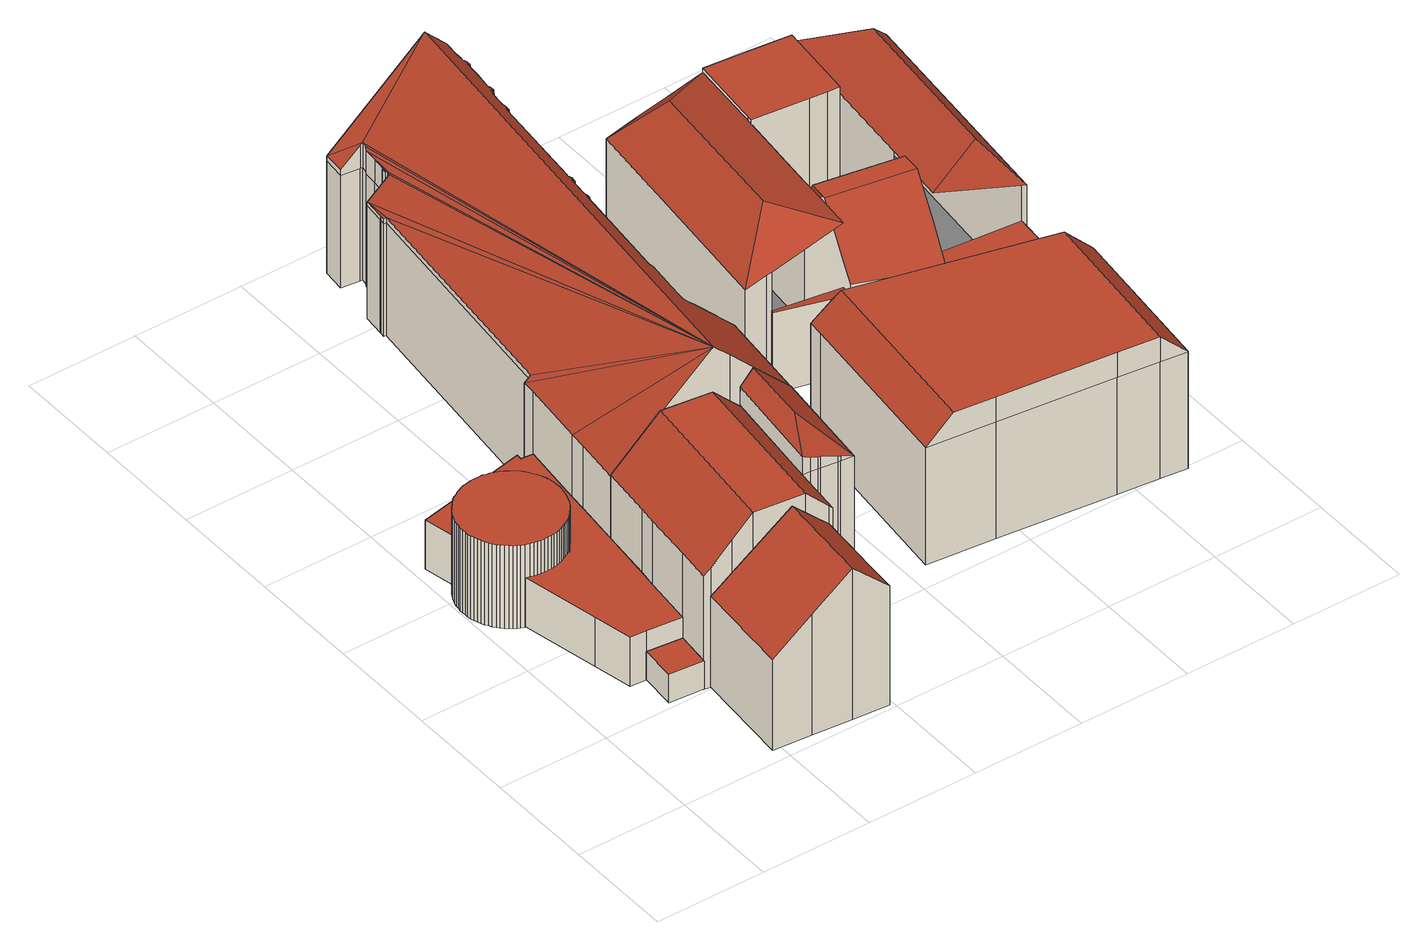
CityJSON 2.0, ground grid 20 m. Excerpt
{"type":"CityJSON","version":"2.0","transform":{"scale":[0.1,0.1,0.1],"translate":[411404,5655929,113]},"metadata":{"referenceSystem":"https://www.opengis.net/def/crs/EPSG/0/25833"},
"CityObjects":{
"building1":{"type":"Building","attributes":{"Dachtyp_tdc":"tdcPolyFlatRoof","Gemeindeschluessel":14612000,"Dachneigung":0,"QualitaetDacherkennung":42,"Geometrietyp2DReferenz":"3000","measuredHeight":5.58,"function":"31001_9998","roofType":"1000"},"geometry":[{"type":"Solid","lod":"2","boundaries":[[[[0,1,2,3]],[[1,4,5,2]],[[4,6,7,5]],[[6,8,9,7]],[[8,10,11,9]],[[10,0,3,11]],[[10,8,6,4,1,0]],[[3,2,5,7,9,11]]]],"semantics":{"surfaces":[{"type":"WallSurface"},{"type":"RoofSurface"},{"type":"GroundSurface"}],"values":[[0,0,0,0,0,0,1,2]]}}]},
"building2":{"type":"Building","attributes":{"Dachtyp_tdc":"tdcPolyFlatRoof","Gemeindeschluessel":14612000,"Dachneigung":0,"QualitaetDacherkennung":61,"Geometrietyp2DReferenz":"3000","measuredHeight":16.23,"function":"31001_9998","roofType":"1000"},"geometry":[{"type":"Solid","lod":"2","boundaries":[[[[12,13,14,15]],[[13,16,17,14]],[[16,18,19,17]],[[18,20,21,19]],[[20,22,23,21]],[[22,24,25,23]],[[24,26,27,25]],[[26,28,29,27]],[[28,30,31,29]],[[30,32,33,31]],[[32,34,35,33]],[[34,36,37,35]],[[36,38,39,37]],[[38,40,41,39]],[[40,42,43,41]],[[42,44,45,43]],[[44,46,47,45]],[[46,48,49,47]],[[48,50,51,49]],[[50,52,53,51]],[[52,54,55,53]],[[54,56,57,55]],[[56,58,59,57]],[[58,60,61,59]],[[60,62,63,61]],[[62,64,65,63]],[[66,67,68,69,70,71,72,73,74,75,76,77,78,79,80,81,82,83,84,85,86,87,88,89,90,91,92,93,94,95,96,97,98,99,100,101,102,103,104,105,106,107,108,109,110,111,112,113,114,115,116,117,118,119,120,121,122,123,124,125,126,64,62,60,58,56,54,52,50,48,46,44,42,40,38,36,34,32,30,28,26,24,22,20,18,16,13,12]],[[15,14,17,19,21,23,25,27,29,31,33,35,37,39,41,43,45,47,49,51,53,55,57,59,61,63,65,127,128,129,130,131,132,133,134,135,136,137,138,139,140,141,142,143,144,145,146,147,148,149,150,151,152,153,154,155,156,157,158,159,160,161,162,163,164,165,166,167,168,169,170,171,172,173,174,175,176,177,178,179,180,181,182,183,184,185,186,187]],[[64,126,127,65]],[[126,125,128,127]],[[125,124,129,128]],[[124,123,130,129]],[[123,122,131,130]],[[122,121,132,131]],[[121,120,133,132]],[[120,119,134,133]],[[119,118,135,134]],[[118,117,136,135]],[[117,116,137,136]],[[116,115,138,137]],[[115,114,139,138]],[[114,113,140,139]],[[113,112,141,140]],[[112,111,142,141]],[[111,110,143,142]],[[110,109,144,143]],[[109,108,145,144]],[[108,107,146,145]],[[107,106,147,146]],[[106,105,148,147]],[[105,104,149,148]],[[104,103,150,149]],[[103,102,151,150]],[[102,101,152,151]],[[101,100,153,152]],[[100,99,154,153]],[[99,98,155,154]],[[98,97,156,155]],[[97,96,157,156]],[[96,95,158,157]],[[95,94,159,158]],[[94,93,160,159]],[[93,92,161,160]],[[92,91,162,161]],[[91,90,163,162]],[[90,89,164,163]],[[89,88,165,164]],[[88,87,166,165]],[[87,86,167,166]],[[86,85,168,167]],[[85,84,169,168]],[[84,83,170,169]],[[83,82,171,170]],[[82,81,172,171]],[[81,80,173,172]],[[80,79,174,173]],[[79,78,175,174]],[[78,77,176,175]],[[77,76,177,176]],[[76,75,178,177]],[[75,74,179,178]],[[74,73,180,179]],[[73,72,181,180]],[[72,71,182,181]],[[71,70,183,182]],[[70,69,184,183]],[[69,68,185,184]],[[68,67,186,185]],[[67,66,187,186]],[[66,12,15,187]]]],"semantics":{"surfaces":[{"type":"WallSurface"},{"type":"RoofSurface"},{"type":"GroundSurface"}],"values":[[0,0,0,0,0,0,0,0,0,0,0,0,0,0,0,0,0,0,0,0,0,0,0,0,0,0,1,2,0,0,0,0,0,0,0,0,0,0,0,0,0,0,0,0,0,0,0,0,0,0,0,0,0,0,0,0,0,0,0,0,0,0,0,0,0,0,0,0,0,0,0,0,0,0,0,0,0,0,0,0,0,0,0,0,0,0,0,0,0,0]]}}]},
"building3":{"type":"Building","attributes":{"Dachtyp_tdc":"tdcPolyFlatRoof","Gemeindeschluessel":14612000,"Dachneigung":0,"QualitaetDacherkennung":61,"Geometrietyp2DReferenz":"3000","measuredHeight":9.68,"function":"31001_9998","roofType":"1000"},"geometry":[{"type":"Solid","lod":"2","boundaries":[[[[188,189,190,191]],[[189,192,193,190]],[[192,194,195,193]],[[194,196,197,195]],[[196,198,199,197]],[[198,200,201,199]],[[200,202,203,201]],[[202,204,205,203]],[[204,206,207,205]],[[206,208,209,207]],[[208,210,211,209]],[[210,212,213,211]],[[212,214,215,213]],[[214,216,217,215]],[[216,218,219,217]],[[218,220,221,219]],[[220,222,223,221]],[[222,224,225,223]],[[224,226,227,225]],[[226,228,229,227]],[[228,230,231,229]],[[230,232,233,231]],[[232,234,235,233]],[[234,236,237,235]],[[236,238,239,237]],[[238,240,241,239]],[[240,242,243,241]],[[242,244,245,243]],[[244,246,247,245]],[[246,248,249,247]],[[248,250,251,249]],[[250,252,253,251]],[[252,254,255,253]],[[254,256,257,255]],[[256,258,259,257]],[[258,260,261,259]],[[260,262,263,261]],[[262,264,265,263]],[[264,266,267,265]],[[266,268,269,267]],[[268,270,271,269]],[[270,272,273,271]],[[272,274,275,273]],[[274,276,277,275]],[[276,278,279,277]],[[278,280,281,279]],[[280,282,283,281]],[[282,284,285,283]],[[284,286,287,285]],[[286,288,289,287]],[[288,290,291,289]],[[290,292,293,291]],[[292,294,295,293]],[[294,296,297,295]],[[296,298,299,297]],[[298,300,301,299]],[[302,303,304,305]],[[300,302,305,301]],[[303,306,307,304]],[[306,308,309,307]],[[308,310,311,309]],[[310,312,313,311]],[[312,314,315,313]],[[314,316,317,315]],[[316,318,319,317]],[[318,320,321,319]],[[320,322,323,321]],[[322,324,325,323]],[[324,326,327,325]],[[326,328,329,327]],[[328,330,331,329]],[[330,332,333,331]],[[332,334,335,333]],[[334,336,337,335]],[[336,338,339,337]],[[338,340,341,339]],[[340,188,191,341]],[[340,338,336,334,332,330,328,326,324,322,320,318,316,314,312,310,308,306,303,302,300,298,296,294,292,290,288,286,284,282,280,278,276,274,272,270,268,266,264,262,260,258,256,254,252,250,248,246,244,242,240,238,236,234,232,230,228,226,224,222,220,218,216,214,212,210,208,206,204,202,200,198,196,194,192,189,188]],[[191,190,193,195,197,199,201,203,205,207,209,211,213,215,217,219,221,223,225,227,229,231,233,235,237,239,241,243,245,247,249,251,253,255,257,259,261,263,265,267,269,271,273,275,277,279,281,283,285,287,289,291,293,295,297,299,301,305,304,307,309,311,313,315,317,319,321,323,325,327,329,331,333,335,337,339,341]]]],"semantics":{"surfaces":[{"type":"WallSurface"},{"type":"RoofSurface"},{"type":"GroundSurface"}],"values":[[0,0,0,0,0,0,0,0,0,0,0,0,0,0,0,0,0,0,0,0,0,0,0,0,0,0,0,0,0,0,0,0,0,0,0,0,0,0,0,0,0,0,0,0,0,0,0,0,0,0,0,0,0,0,0,0,0,0,0,0,0,0,0,0,0,0,0,0,0,0,0,0,0,0,0,0,0,1,2]]}}]},
"building4":{"type":"Building","attributes":{"Dachtyp_tdc":"tdcGableRoof","Gemeindeschluessel":14612000,"Dachneigung":39.73,"QualitaetDacherkennung":39,"Geometrietyp2DReferenz":"3000","measuredHeight":29.5,"function":"31001_9998","roofType":"3100"},"geometry":[{"type":"Solid","lod":"2","boundaries":[[[[342,343,344,345]],[[343,346,347,344]],[[346,348,349,347]],[[348,350,351,349]],[[350,352,353,351]],[[352,354,355,353]],[[354,356,357,355]],[[356,358,359,357]],[[358,360,361,359]],[[360,342,345,361]],[[356,354,352,350,348,346]],[[346,343,342,360,358,356]],[[345,344,347,349,351,353,355,357,359,361]]]],"semantics":{"surfaces":[{"type":"WallSurface"},{"type":"RoofSurface"},{"type":"GroundSurface"}],"values":[[0,0,0,0,0,0,0,0,0,0,1,1,2]]}}]},
"building5":{"type":"Building","attributes":{"Gemeindeschluessel":14612000,"Geometrietyp2DReferenz":"3000","function":"31001_9998","roofType":"9999"},"children":["building5-1","building5-2"]},
"building5-1":{"type":"BuildingPart","attributes":{"Dachtyp_tdc":"tdcHipAndGableRoof","Dachneigung":44.05,"QualitaetDacherkennung":57,"Geometrietyp2DReferenz":"3000","measuredHeight":32.8,"roofType":"5000"},"parents":["building5"],"geometry":[{"type":"MultiSurface","lod":"2","boundaries":[[[362,363,364,365]],[[363,366,367,364]],[[366,368,369,367]],[[368,370,371,369]],[[370,372,373,371]],[[372,374,375,376,373]],[[377,378,379,380,381]],[[378,362,365,379]],[[382,383,384,385,386,387,362,388]],[[389,390,388,362]],[[382,388,390,391]],[[374,382,391,377]],[[377,391,390,389,378]],[[378,389,362]],[[363,387,386,366]],[[362,387,363]],[[366,386,385,368]],[[368,385,384,370]],[[370,384,383,372]],[[372,383,382,374]],[[365,364,367,369,371,373,376,380,379]]],"semantics":{"surfaces":[{"type":"WallSurface"},{"type":"RoofSurface"},{"type":"GroundSurface"}],"values":[0,0,0,0,0,0,0,0,1,1,1,0,0,0,0,0,0,0,0,0,2]}}]},
"building5-2":{"type":"BuildingPart","attributes":{"Dachtyp_tdc":"tdcCutGableRoof","Dachneigung":46.12,"QualitaetDacherkennung":26,"Geometrietyp2DReferenz":"3000","measuredHeight":31.1,"roofType":"9999"},"parents":["building5"],"geometry":[{"type":"MultiSurface","lod":"2","boundaries":[[[392,393,394,395]],[[393,396,341,394]],[[396,397,339,341]],[[397,398,337,339]],[[398,399,335,337]],[[399,400,401,335]],[[400,402,403,401]],[[402,404,405,403]],[[404,406,407,405]],[[406,381,380,407]],[[375,408,409,376]],[[408,410,411,409]],[[410,412,413,411]],[[412,414,415,413]],[[414,416,417,415]],[[402,400,399,398,397,396,393,392,416,414]],[[416,392,395,417]],[[412,410,408,375,381,406,404]],[[414,412,404,402]],[[417,395,394,341,339,337,335,401,403,405,407,380,376,409,411,413,415]]],"semantics":{"surfaces":[{"type":"WallSurface"},{"type":"RoofSurface"},{"type":"GroundSurface"}],"values":[0,0,0,0,0,0,0,0,0,0,0,0,0,0,0,1,0,1,1,2]}}]},
"building6":{"type":"Building","attributes":{"Dachtyp_tdc":"tdcFreeFormRoof","Gemeindeschluessel":14612000,"Dachneigung":44.85,"QualitaetDacherkennung":21,"Geometrietyp2DReferenz":"3000","measuredHeight":39.98,"function":"31001_9998","roofType":"5000"},"geometry":[{"type":"Solid","lod":"2","boundaries":[[[[418,419,420,421]],[[419,422,423,420]],[[422,424,425,423]],[[424,426,427,425]],[[426,428,429,427]],[[428,430,431,429]],[[430,432,433,431]],[[432,434,435,433]],[[434,436,437,435]],[[436,438,439,437]],[[438,440,441,439]],[[440,442,443,441]],[[442,444,445,443]],[[444,446,447,445]],[[446,448,449,447]],[[448,450,451,449]],[[450,452,453,451]],[[452,454,455,453]],[[454,456,457,455]],[[456,458,459,457]],[[458,460,461,459]],[[460,462,463,461]],[[462,464,465,463]],[[456,466,467,458]],[[468,469,470,471]],[[472,473,469,468]],[[474,475,473,472]],[[476,477,478,479]],[[471,470,477,476]],[[464,480,481,482]],[[462,483,480,464]],[[484,485,486,487]],[[487,486,475,474]],[[482,481,485,484]],[[446,488,489,448]],[[448,489,490,450]],[[452,491,492,454]],[[450,490,491,452]],[[454,492,466,456]],[[493,494,495,496]],[[497,498,494,493]],[[496,495,499,500]],[[499,501,500]],[[500,501,502,503]],[[502,504,503]],[[503,504,505,506]],[[505,507,506]],[[508,509,510,511]],[[512,513,514,515]],[[515,514,516,517]],[[517,516,518,519]],[[519,518,520,521]],[[520,522,521]],[[523,524,525,526]],[[521,522,524,523]],[[526,525,527,528]],[[527,529,528]],[[528,529,530,531]],[[530,532,531]],[[533,534,535,536]],[[536,535,537,538]],[[538,537,539,540]],[[540,539,541,542]],[[542,541,543,418]],[[418,543,544,419]],[[419,544,545,422]],[[422,545,546,424]],[[424,546,547,426]],[[426,547,378,428]],[[428,378,548,430]],[[549,550,551,552]],[[552,551,553,554]],[[554,553,555,556]],[[556,555,557,558]],[[558,557,559,560]],[[560,559,561,562]],[[562,561,498,497]],[[563,564,565,566]],[[566,565,567,568]],[[568,567,569,570]],[[570,569,571,572]],[[572,571,573,574]],[[574,573,575,576]],[[576,575,577,578]],[[578,577,579,580]],[[580,579,581,582]],[[582,581,583,584]],[[584,583,585,586]],[[586,585,587,588]],[[588,587,589,590]],[[590,589,591,592]],[[592,591,593,594]],[[594,593,595,596]],[[596,595,597,598]],[[598,597,599,600]],[[601,602,564,563]],[[600,599,603,604]],[[604,603,605,606]],[[606,605,607,608]],[[608,607,609,610]],[[610,609,611,612]],[[612,611,613,614]],[[614,613,534,533]],[[615,616,617,618,619,620,621,622,623,624,625,626,627,628,629,630,631,632,633,634,635,636,637,638,639,640,641,642,643,644,645,646,647,648,649,650,651,652,653,654,655,656,657,658,659,660,661,662,663,664,665,666,667,668,669,670,671,672,673,674,675,676,677,678,679,680,681,682,683,684,685,686,687,688,689,690,691,692,693,694,421,420,423,425,427,429,431,433,435,437,439,441,443,445,447,449,451,453,455,457,459,461,463,465,695,696,697,698,699,700,701,702,703,704,705,706,707,708,709,710,711,712,713]],[[500,503,616,615]],[[503,506,617,616]],[[506,508,618,617]],[[508,511,619,618]],[[517,519,628,627]],[[519,521,629,628]],[[521,523,630,629]],[[523,526,631,630]],[[526,528,632,631]],[[528,531,633,632]],[[531,714,634,633]],[[714,715,635,634]],[[715,716,636,635]],[[716,717,637,636]],[[717,718,638,637]],[[718,719,639,638]],[[719,720,640,639]],[[720,721,641,640]],[[721,722,642,641]],[[722,723,643,642]],[[723,724,644,643]],[[724,725,645,644]],[[725,726,646,645]],[[726,727,647,646]],[[727,728,648,647]],[[728,729,649,648]],[[729,730,650,649]],[[730,731,651,650]],[[731,732,652,651]],[[732,733,653,652]],[[733,734,654,653]],[[734,735,655,654]],[[735,736,656,655]],[[736,737,657,656]],[[737,738,658,657]],[[738,739,659,658]],[[739,740,660,659]],[[740,741,661,660]],[[741,742,662,661]],[[742,743,663,662]],[[743,601,664,663]],[[601,563,665,664]],[[563,566,666,665]],[[566,568,667,666]],[[568,570,668,667]],[[570,572,669,668]],[[572,574,670,669]],[[574,576,671,670]],[[576,578,672,671]],[[482,484,696,695]],[[484,487,697,696]],[[487,474,698,697]],[[474,472,699,698]],[[472,468,700,699]],[[468,471,701,700]],[[471,476,702,701]],[[476,479,703,702]],[[479,549,704,703]],[[549,552,705,704]],[[552,554,706,705]],[[554,556,707,706]],[[556,558,708,707]],[[558,560,709,708]],[[560,562,710,709]],[[562,497,711,710]],[[497,493,712,711]],[[493,496,713,712]],[[496,500,615,713]],[[464,482,695,465]],[[506,507,509,508]],[[510,744,511]],[[511,744,745,746]],[[746,745,747,748]],[[748,747,749,750]],[[750,749,751,752]],[[752,751,753,754]],[[753,755,754]],[[754,755,513,512]],[[511,746,620,619]],[[746,748,621,620]],[[748,750,622,621]],[[750,752,623,622]],[[752,754,624,623]],[[754,512,625,624]],[[512,515,626,625]],[[515,517,627,626]],[[531,532,756,714]],[[756,757,714]],[[714,757,758,715]],[[715,758,759,716]],[[716,759,760,717]],[[717,760,761,718]],[[718,761,762,719]],[[719,762,763,720]],[[720,763,764,721]],[[721,765,766,722]],[[764,765,721]],[[766,767,722]],[[722,767,768,723]],[[723,768,769,724]],[[769,770,724]],[[724,770,771,725]],[[725,771,772,726]],[[772,773,726]],[[726,773,774,727]],[[727,774,775,728]],[[728,775,776,729]],[[729,776,777,730]],[[730,777,778,731]],[[731,778,779,732]],[[732,779,780,733]],[[733,780,781,734]],[[734,781,782,735]],[[735,782,783,736]],[[783,784,736]],[[432,785,434]],[[430,548,786,785,432]],[[736,784,787,737]],[[787,788,737]],[[737,788,789,738]],[[789,790,738]],[[460,791,483,462]],[[738,790,792,739]],[[739,792,793,740]],[[479,478,794,550,549]],[[740,793,795,741]],[[741,795,796,742]],[[742,796,797,743]],[[743,797,602,601]],[[578,580,673,672]],[[580,582,674,673]],[[582,584,675,674]],[[584,586,676,675]],[[586,588,677,676]],[[588,590,678,677]],[[590,592,679,678]],[[592,594,680,679]],[[594,596,681,680]],[[596,598,682,681]],[[598,600,683,682]],[[600,604,684,683]],[[604,606,685,684]],[[606,608,686,685]],[[608,610,687,686]],[[610,612,688,687]],[[612,614,689,688]],[[614,533,690,689]],[[533,536,691,690]],[[536,538,692,691]],[[538,540,693,692]],[[540,542,694,693]],[[542,418,421,694]],[[498,561,559,557,555,553,551,550,794,786,548,378,547,546,545,544,543,541,539,537,535,534,613,611,609,607,605,603,599,597,595,593,591,589,587,585,583,581,579,577,575,573,571,569,567,565,564,602,797,796,795,793,792,790,789,788,787,784,783,782,781,780,779,778,777,776,775,774,773,772,771,770,769,768,767,766,765,764,763,762,761,760,759,758,757,756,532,530,529,527,525,524,522,520,518,516,514,513,755,753,751,749,747,745,744,510,509,507,505,504,502,501,499,495,494]],[[492,491,490,489,488]],[[481,791,486,485]],[[480,791,481]],[[791,480,483]],[[473,786,794]],[[473,794,478,477]],[[473,477,470,469]],[[475,786,473]],[[486,786,475]],[[791,786,486]],[[467,786,791]],[[492,786,467,466]],[[488,786,492]],[[798,786,488]],[[442,786,798]],[[438,786,442,440]],[[786,438,436,434,785]],[[444,798,488,446]],[[442,798,444]],[[458,467,791,460]]]],"semantics":{"surfaces":[{"type":"WallSurface"},{"type":"GroundSurface"},{"type":"RoofSurface"}],"values":[[0,0,0,0,0,0,0,0,0,0,0,0,0,0,0,0,0,0,0,0,0,0,0,0,0,0,0,0,0,0,0,0,0,0,0,0,0,0,0,0,0,0,0,0,0,0,0,0,0,0,0,0,0,0,0,0,0,0,0,0,0,0,0,0,0,0,0,0,0,0,0,0,0,0,0,0,0,0,0,0,0,0,0,0,0,0,0,0,0,0,0,0,0,0,0,0,0,0,0,0,0,0,0,1,0,0,0,0,0,0,0,0,0,0,0,0,0,0,0,0,0,0,0,0,0,0,0,0,0,0,0,0,0,0,0,0,0,0,0,0,0,0,0,0,0,0,0,0,0,0,0,0,0,0,0,0,0,0,0,0,0,0,0,0,0,0,0,0,0,0,0,0,0,0,0,0,0,0,0,0,0,0,0,0,0,0,0,0,0,0,0,0,0,0,0,0,0,0,0,0,0,0,0,0,0,0,0,0,0,0,0,0,0,0,0,0,0,0,0,0,0,0,0,0,0,0,0,0,0,0,0,0,0,0,0,0,0,0,0,0,0,0,0,0,0,0,0,0,0,0,0,0,0,0,0,0,2,2,2,2,2,2,2,2,2,2,2,2,2,2,2,2,2,2,0,0,0]]}}]},
"building7":{"type":"Building","attributes":{"Dachtyp_tdc":"tdcFreeFormRoof","Gemeindeschluessel":14612000,"Dachneigung":0.161,"QualitaetDacherkennung":31,"Geometrietyp2DReferenz":"3000","measuredHeight":27.76,"function":"31001_9998","roofType":"5000"},"geometry":[{"type":"Solid","lod":"2","boundaries":[[[[799,800,801,802]],[[800,803,804,801]],[[803,805,806,804]],[[805,807,808,806]],[[807,809,810,808]],[[809,811,812,810]],[[811,813,814,812]],[[813,815,816,814]],[[815,799,802,816]],[[817,818,819,820]],[[821,822,800,799,815,823]],[[824,819,818,821,823,825]],[[811,824,825,813]],[[813,825,823,815]],[[809,819,824,811]],[[800,822,803]],[[803,822,821,818,817,805]],[[807,820,819,809]],[[805,817,820,807]],[[802,801,804,806,808,810,812,814,816]]]],"semantics":{"surfaces":[{"type":"WallSurface"},{"type":"RoofSurface"},{"type":"GroundSurface"}],"values":[[0,0,0,0,0,0,0,0,0,1,1,1,0,0,0,0,0,0,0,2]]}}]},
"building8":{"type":"Building","attributes":{"Gemeindeschluessel":14612000,"Geometrietyp2DReferenz":"3000","function":"31001_9998","roofType":"9999"},"children":["building8-1","building8-2","building8-3","building8-4","building8-5","building8-6","building8-7"]},
"building8-1":{"type":"BuildingPart","attributes":{"Dachtyp_tdc":"tdcFreeFormRoof","Dachneigung":55.45,"QualitaetDacherkennung":21,"Geometrietyp2DReferenz":"3000","measuredHeight":16.26,"roofType":"5000"},"parents":["building8"],"geometry":[{"type":"MultiSurface","lod":"2","boundaries":[[[826,827,828,829]],[[827,830,831,828]],[[830,832,833,831]],[[834,832,830]],[[835,834,830,827]],[[835,827,826]],[[834,835,826,832]],[[829,828,831,833]]],"semantics":{"surfaces":[{"type":"WallSurface"},{"type":"RoofSurface"},{"type":"GroundSurface"}],"values":[0,0,0,1,1,1,1,2]}}]},
"building8-2":{"type":"BuildingPart","attributes":{"Dachtyp_tdc":"tdcHipRoof","Dachneigung":10.47,"QualitaetDacherkennung":27,"Geometrietyp2DReferenz":"3000","measuredHeight":29.57,"roofType":"3200"},"parents":["building8"],"geometry":[{"type":"MultiSurface","lod":"2","boundaries":[[[836,837,838,839]],[[837,840,841,838]],[[840,842,843,841]],[[842,844,845,843]],[[844,846,847,845]],[[846,848,849,847]],[[848,850,851,852,849]],[[853,854,855,856,857]],[[858,850,848,859]],[[846,844,842,840,837,836,860]],[[848,846,860,859]],[[836,861,854,853,862,863,858,859,860]],[[864,839,838,841,843,845,847,849,852,865,856,855]]],"semantics":{"surfaces":[{"type":"WallSurface"},{"type":"RoofSurface"},{"type":"GroundSurface"}],"values":[0,0,0,0,0,0,0,0,1,1,1,1,2]}}]},
"building8-3":{"type":"BuildingPart","attributes":{"Dachtyp_tdc":"tdcPolyFlatRoof","Dachneigung":2.8,"QualitaetDacherkennung":16,"Geometrietyp2DReferenz":"3000","measuredHeight":15.97,"roofType":"2100"},"parents":["building8"],"geometry":[{"type":"MultiSurface","lod":"2","boundaries":[[[866,867,868,869]],[[867,870,871,868]],[[872,870,867,866]],[[869,868,871,873]]],"semantics":{"surfaces":[{"type":"WallSurface"},{"type":"RoofSurface"},{"type":"GroundSurface"}],"values":[0,0,1,2]}}]},
"building8-4":{"type":"BuildingPart","attributes":{"Dachtyp_tdc":"tdcPolyFlatRoof","Dachneigung":0,"QualitaetDacherkennung":42,"Geometrietyp2DReferenz":"3000","measuredHeight":28.82,"roofType":"1000"},"parents":["building8"],"geometry":[{"type":"MultiSurface","lod":"2","boundaries":[[[874,875,876,855,854]],[[875,877,878,876]],[[877,879,880,881,878]],[[882,883,884,885,886]],[[883,887,836,839,884]],[[887,883,882,879,877,875,874,888]],[[864,855,876,878,881,885,884,839]]],"semantics":{"surfaces":[{"type":"WallSurface"},{"type":"RoofSurface"},{"type":"GroundSurface"}],"values":[0,0,0,0,0,1,2]}}]},
"building8-5":{"type":"BuildingPart","attributes":{"Dachtyp_tdc":"tdcHipRoof","Dachneigung":52.16,"QualitaetDacherkennung":28,"Geometrietyp2DReferenz":"3000","measuredHeight":31.3,"roofType":"3200"},"parents":["building8"],"geometry":[{"type":"MultiSurface","lod":"2","boundaries":[[[889,890,891,871,870]],[[890,892,893,891]],[[892,894,895,893]],[[894,896,897,895]],[[896,898,899,897]],[[898,900,829,899]],[[900,826,829]],[[901,886,885,833,832]],[[880,902,903,904,881]],[[886,901,900,898,896,894,905]],[[892,890,889,906,907]],[[894,892,907,905]],[[906,908,909,902,880,886,905,907]],[[904,873,871,891,893,895,897,899,829,833,885,881]]],"semantics":{"surfaces":[{"type":"WallSurface"},{"type":"RoofSurface"},{"type":"GroundSurface"}],"values":[0,0,0,0,0,0,0,0,0,1,1,1,1,2]}}]},
"building8-6":{"type":"BuildingPart","attributes":{"Dachtyp_tdc":"tdcPolyFlatRoof","Dachneigung":0,"QualitaetDacherkennung":51,"Geometrietyp2DReferenz":"3000","measuredHeight":15.35,"roofType":"1000"},"parents":["building8"],"geometry":[{"type":"MultiSurface","lod":"2","boundaries":[[[851,910,911,852]],[[910,912,913,911]],[[914,912,910,851]],[[852,911,913,865]]],"semantics":{"surfaces":[{"type":"WallSurface"},{"type":"RoofSurface"},{"type":"GroundSurface"}],"values":[0,0,1,2]}}]},
"building8-7":{"type":"BuildingPart","attributes":{"Dachtyp_tdc":"tdcCutGableRoof","Dachneigung":56.44,"QualitaetDacherkennung":33,"Geometrietyp2DReferenz":"3000","measuredHeight":28.89,"roofType":"9999"},"parents":["building8"],"geometry":[{"type":"MultiSurface","lod":"2","boundaries":[[[915,916,866,869,913,912]],[[903,857,856,904]],[[916,915,917,863,918,919,908,920]],[[857,903,909,921,922,862]],[[921,919,918,922]],[[913,869,873,904,856,865]]],"semantics":{"surfaces":[{"type":"WallSurface"},{"type":"RoofSurface"},{"type":"GroundSurface"}],"values":[0,0,1,1,1,2]}}]}
},
"vertices":[
[187,202,62],[124,208,62],[124,208,7],[187,202,7],[125,210,62],[125,210,7],[130,273,62],[130,273,7],[194,266,62],[194,266,7],[187,203,62],[187,203,7],
[182,554,166],[181,548,166],[181,548,4],[182,554,4],[179,542,166],[179,542,4],[177,536,166],[177,536,4],[175,530,166],[175,530,4],[172,524,166],[172,524,4],[169,519,166],[169,519,4],[165,514,166],[165,514,4],[161,509,166],[161,509,4],[157,504,166],[157,504,4],[151,499,166],[151,499,4],[145,494,166],[145,494,4],[139,491,166],[139,491,4],[134,488,166],[134,488,4],[128,485,166],[128,485,4],[122,483,166],[122,483,4],[116,481,166],[116,481,4],[110,480,166],[110,480,4],[104,479,166],[104,479,4],[98,479,166],[98,479,4],[91,479,166],[91,479,4],[85,479,166],[85,479,4],[79,480,166],[79,480,4],[73,481,166],[73,481,4],[67,483,166],[67,483,4],[59,485,166],[59,485,4],[53,488,166],[53,488,4],[183,560,166],[184,566,166],[183,573,166],[183,579,166],[182,587,166],[180,594,166],[178,600,166],[175,606,166],[173,611,166],[169,617,166],[166,622,166],[162,627,166],[158,632,166],[153,636,166],[148,640,166],[143,643,166],[138,647,166],[132,650,166],[126,652,166],[119,655,166],[112,656,166],[106,658,166],[99,658,166],[93,658,166],[87,658,166],[81,657,166],[75,656,166],[68,655,166],[62,653,166],[57,650,166],[51,648,166],[46,644,166],[40,641,166],[35,637,166],[30,632,166],[26,627,166],[22,622,166],[18,617,166],[15,612,166],[12,606,166],[10,600,166],[7,594,166],[6,588,166],[5,582,166],[4,576,166],[4,570,166],[4,563,166],[4,557,166],[5,551,166],[7,545,166],[9,539,166],[11,533,166],[14,527,166],[17,522,166],[20,516,166],[24,511,166],[28,507,166],[33,502,166],[38,498,166],[43,494,166],[48,491,166],[48,491,4],[43,494,4],[38,498,4],[33,502,4],[28,507,4],[24,511,4],[20,516,4],[17,522,4],[14,527,4],[11,533,4],[9,539,4],[7,545,4],[5,551,4],[4,557,4],[4,563,4],[4,570,4],[4,576,4],[5,582,4],[6,588,4],[7,594,4],[10,600,4],[12,606,4],[15,612,4],[18,617,4],[22,622,4],[26,627,4],[30,632,4],[35,637,4],[40,641,4],[46,644,4],[51,648,4],[57,650,4],[62,653,4],[68,655,4],[75,656,4],[81,657,4],[87,658,4],[93,658,4],[99,658,4],[106,658,4],[112,656,4],[119,655,4],[126,652,4],[132,650,4],[138,647,4],[143,643,4],[148,640,4],[153,636,4],[158,632,4],[162,627,4],[166,622,4],[169,617,4],[173,611,4],[175,606,4],[178,600,4],[180,594,4],[182,587,4],[183,579,4],[183,573,4],[184,566,4],[183,560,4],
[130,273,102],[101,275,102],[101,275,6],[130,273,6],[87,345,102],[87,345,6],[59,485,102],[59,485,6],[67,483,102],[67,483,6],[73,481,102],[73,481,6],[79,480,102],[79,480,6],[85,479,102],[85,479,6],[91,479,102],[91,479,6],[98,479,102],[98,479,6],[104,479,102],[104,479,6],[110,480,102],[110,480,6],[116,481,102],[116,481,6],[122,483,102],[122,483,6],[128,485,102],[128,485,6],[134,488,102],[134,488,6],[139,491,102],[139,491,6],[145,494,102],[145,494,6],[151,499,102],[151,499,6],[152,500,102],[152,500,6],[157,504,102],[157,504,6],[161,509,102],[161,509,6],[165,514,102],[165,514,6],[169,519,102],[169,519,6],[172,524,102],[172,524,6],[175,530,102],[175,530,6],[177,536,102],[177,536,6],[179,542,102],[179,542,6],[181,548,102],[181,548,6],[182,554,102],[182,554,6],[183,560,102],[183,560,6],[184,566,102],[184,566,6],[183,573,102],[183,573,6],[183,579,102],[183,579,6],[182,585,102],[182,585,6],[182,587,102],[182,587,6],[180,594,102],[180,594,6],[178,600,102],[178,600,6],[175,606,102],[175,606,6],[173,611,102],[173,611,6],[169,617,102],[169,617,6],[166,622,102],[166,622,6],[162,627,102],[162,627,6],[158,632,102],[158,632,6],[153,636,102],[153,636,6],[148,640,102],[148,640,6],[143,643,102],[143,643,6],[138,647,102],[138,647,6],[132,650,102],[132,650,6],[126,652,102],[126,652,6],[119,655,102],[119,655,6],[112,656,102],[112,656,6],[106,658,102],[106,658,6],[99,658,102],[99,658,6],[93,658,102],[93,658,6],[87,658,102],[87,658,6],[81,657,102],[81,657,6],[75,656,102],[68,655,102],[68,655,6],[75,656,6],[62,653,102],[62,653,6],[57,650,102],[57,650,6],[51,648,102],[51,648,6],[46,644,102],[46,644,6],[40,641,102],[40,641,6],[35,637,102],[35,637,6],[30,632,102],[30,632,6],[19,686,102],[19,686,6],[161,715,102],[161,715,6],[224,728,102],[224,728,6],[223,718,102],[223,718,6],[245,716,102],[245,716,6],[231,598,102],[231,598,6],[228,566,102],[228,566,6],[219,483,102],[219,483,6],[208,389,102],[208,389,6],[204,356,102],[204,356,6],[194,266,102],[194,266,6],
[395,68,240],[390,4,240],[390,4,7],[395,68,7],[325,10,302],[325,10,7],[253,16,243],[253,16,7],[183,22,184],[183,22,7],[198,201,184],[198,201,7],[236,197,215],[236,197,7],[340,185,302],[340,185,7],[405,178,240],[405,178,7],[397,87,240],[397,87,7],
[510,257,270],[487,260,270],[487,260,6],[510,257,6],[482,260,270],[482,260,6],[452,264,270],[452,264,6],[448,264,270],[448,264,6],[435,266,270],[435,266,6],[421,267,270],[421,267,269],[421,267,6],[444,458,270],[532,448,270],[532,448,6],[444,458,6],[444,458,268],[421,267,305],[435,266,299],[448,264,294],[452,264,293],[482,260,281],[487,260,279],[453,331,334],[532,448,271],[467,455,334],[444,458,305],
[198,201,238],[187,203,227],[187,203,6],[198,201,6],[194,266,227],[204,356,226],[208,389,226],[219,483,226],[262,478,272],[262,478,6],[305,473,317],[305,473,6],[396,463,316],[396,463,6],[427,460,285],[427,460,6],[411,177,269],[411,177,6],[405,178,275],[405,178,6],[364,183,316],[364,183,6],[273,193,317],[273,193,6],[236,197,278],[236,197,6],
[518,621,223],[525,620,223],[525,620,3],[518,621,3],[538,618,223],[538,618,3],[551,617,223],[551,617,3],[549,601,223],[549,601,3],[532,448,223],[532,448,3],[427,460,223],[427,460,3],[262,478,223],[262,478,3],[219,483,223],[219,483,3],[228,566,223],[228,566,3],[231,598,223],[231,598,3],[245,716,223],[245,716,3],[247,741,223],[247,741,3],[258,740,223],[258,740,3],[307,1174,223],[307,1174,3],[303,1175,223],[303,1175,3],[304,1183,223],[304,1183,3],[304,1185,223],[304,1185,3],[308,1224,223],[308,1224,3],[344,1220,223],[344,1220,3],[347,1220,223],[347,1220,3],[348,1227,223],[348,1227,3],[346,1228,223],[346,1228,3],[347,1238,223],[347,1238,3],[344,1220,266],[347,1220,269],[354,1303,223],[354,1303,267],[320,1307,233],[320,1307,223],[358,1303,223],[358,1303,271],[357,1293,223],[357,1293,271],[324,1348,223],[324,1348,232],[363,1344,271],[363,1344,223],[347,1238,267],[348,1238,268],[348,1238,223],[346,1228,267],[351,1262,223],[351,1262,268],[353,1287,268],[353,1287,223],[307,1174,234],[303,1175,231],[304,1183,231],[304,1185,231],[308,1224,231],[533,1285,223],[533,1285,360],[536,1284,358],[536,1284,223],[534,1291,223],[534,1291,360],[536,1282,358],[536,1282,223],[536,1282,357],[537,1282,357],[537,1282,223],[537,1282,356],[538,1282,356],[538,1282,223],[538,1282,355],[539,1282,223],[539,1282,355],[539,1281,355],[539,1281,223],[541,1277,223],[541,1277,352],[540,1277,353],[540,1277,223],[540,1276,353],[540,1276,223],[540,1275,353],[540,1275,223],[539,1275,353],[539,1275,223],[539,1275,354],[538,1275,223],[538,1275,354],[538,1274,355],[538,1274,223],[537,1274,355],[537,1274,223],[537,1274,356],[536,1274,356],[536,1274,223],[536,1274,357],[462,633,223],[462,633,359],[461,627,359],[461,627,223],[468,626,352],[468,626,223],[480,625,341],[480,625,223],[487,624,334],[487,624,223],[518,621,303],[525,620,296],[538,618,283],[551,617,270],[549,601,270],[427,460,375],[496,1330,223],[496,1330,402],[527,1326,371],[527,1326,223],[533,1325,365],[533,1325,223],[533,1323,365],[533,1323,223],[530,1295,365],[530,1295,223],[532,1295,363],[532,1295,223],[531,1291,363],[531,1291,223],[516,1159,223],[516,1159,363],[516,1157,364],[516,1157,223],[519,1156,360],[519,1156,223],[518,1146,360],[518,1146,223],[513,1147,365],[513,1147,223],[513,1143,365],[513,1143,223],[511,1142,366],[511,1142,223],[492,963,366],[492,963,223],[491,960,366],[491,960,223],[498,959,360],[498,959,223],[497,949,360],[497,949,223],[491,950,366],[491,950,223],[490,947,366],[490,947,223],[487,917,365],[487,917,223],[487,913,365],[487,913,223],[492,912,360],[492,912,223],[492,905,360],[492,905,223],[486,905,366],[486,905,223],[485,900,366],[485,900,223],[515,1159,223],[515,1159,365],[465,721,366],[465,721,223],[465,717,366],[465,717,223],[471,716,359],[471,716,223],[470,705,359],[470,705,223],[466,673,359],[466,673,223],[465,664,359],[465,664,223],[536,1282,3],[537,1282,3],[538,1282,3],[539,1282,3],[539,1281,3],[540,1281,3],[540,1280,3],[540,1279,3],[541,1279,3],[541,1278,3],[541,1277,3],[540,1277,3],[540,1276,3],[540,1275,3],[539,1275,3],[538,1275,3],[538,1274,3],[537,1274,3],[536,1274,3],[535,1274,3],[534,1268,3],[532,1246,3],[529,1220,3],[528,1212,3],[529,1213,3],[529,1212,3],[530,1212,3],[531,1212,3],[532,1212,3],[532,1211,3],[533,1211,3],[533,1210,3],[533,1209,3],[534,1209,3],[534,1208,3],[534,1207,3],[533,1206,3],[533,1205,3],[532,1204,3],[531,1204,3],[531,1203,3],[530,1203,3],[529,1203,3],[528,1203,3],[527,1203,3],[527,1200,3],[524,1200,3],[523,1191,3],[518,1191,3],[515,1159,3],[516,1159,3],[516,1157,3],[519,1156,3],[518,1146,3],[513,1147,3],[513,1143,3],[511,1142,3],[492,963,3],[491,960,3],[498,959,3],[497,949,3],[491,950,3],[490,947,3],[487,917,3],[487,913,3],[492,912,3],[492,905,3],[486,905,3],[485,900,3],[465,721,3],[465,717,3],[471,716,3],[470,705,3],[466,673,3],[465,664,3],[462,633,3],[461,627,3],[468,626,3],[480,625,3],[487,624,3],[348,1238,3],[351,1262,3],[353,1287,3],[357,1293,3],[358,1303,3],[354,1303,3],[320,1307,3],[324,1348,3],[363,1344,3],[496,1330,3],[527,1326,3],[533,1325,3],[533,1323,3],[530,1295,3],[532,1295,3],[531,1291,3],[534,1291,3],[533,1285,3],[536,1284,3],[535,1274,223],[534,1268,223],[532,1246,223],[529,1220,223],[528,1212,223],[529,1213,223],[529,1212,223],[530,1212,223],[531,1212,223],[532,1212,223],[532,1211,223],[533,1211,223],[533,1210,223],[533,1209,223],[534,1209,223],[534,1208,223],[534,1207,223],[533,1206,223],[533,1205,223],[532,1204,223],[531,1204,223],[531,1203,223],[530,1203,223],[529,1203,223],[528,1203,223],[527,1203,223],[527,1200,223],[524,1200,223],[523,1191,223],[518,1191,223],[539,1281,354],[540,1281,354],[540,1281,223],[540,1280,353],[540,1280,223],[540,1279,353],[540,1279,223],[541,1279,353],[541,1279,223],[541,1278,353],[541,1278,223],[541,1278,352],[535,1274,357],[535,1274,358],[534,1268,358],[532,1246,358],[529,1220,357],[528,1212,357],[529,1213,357],[529,1212,356],[530,1212,356],[530,1212,355],[531,1212,355],[531,1212,354],[532,1212,354],[532,1211,354],[532,1211,353],[533,1211,353],[533,1210,353],[533,1210,352],[533,1209,352],[534,1209,352],[534,1208,352],[534,1207,352],[533,1206,352],[533,1205,352],[532,1204,353],[531,1204,353],[531,1203,354],[530,1203,354],[530,1203,355],[262,478,267],[398,463,403],[529,1203,355],[529,1203,356],[528,1203,356],[528,1203,357],[348,1227,269],[527,1203,357],[527,1200,358],[495,1330,403],[524,1200,360],[523,1191,360],[518,1191,365],[258,740,234],
[669,558,235],[672,586,235],[672,586,7],[669,558,7],[707,578,235],[707,578,7],[1123,475,235],[1123,475,7],[1091,191,235],[1091,191,7],[1043,197,235],[1043,197,7],[968,205,235],[968,205,7],[757,229,235],[757,229,7],[634,242,235],[634,242,7],[1123,475,236],[1076,486,283],[1043,197,283],[1091,191,236],[721,574,284],[707,578,270],[683,237,284],[968,205,284],[757,229,284],
[745,1130,157],[747,1145,157],[747,1145,6],[745,1130,6],[802,1139,157],[802,1139,6],[801,1124,157],[801,1124,6],[794,1132,168],[754,1136,168],
[1018,1101,281],[1150,1088,237],[1150,1088,6],[1018,1101,6],[1151,1094,231],[1151,1094,6],[1171,1092,225],[1171,1092,6],[1170,1086,230],[1170,1086,6],[1183,1084,226],[1183,1084,6],[1140,668,225],[1140,668,6],[1131,668,228],[1131,668,159],[1131,668,6],[986,798,281],[1002,957,281],[1002,957,6],[986,798,6],[986,798,225],[974,682,281],[1089,729,301],[1121,1033,301],[1003,957,281],[983,771,281],[978,720,281],[1003,957,6],[974,682,6],
[817,680,159],[692,710,165],[692,710,6],[817,680,6],[693,714,165],[693,714,6],[819,701,159],[819,701,6],
[1002,957,294],[980,959,294],[980,959,6],[949,962,294],[949,962,6],[847,973,294],[847,973,286],[847,973,6],[862,1117,294],[941,1109,294],[941,1109,6],[862,1117,6],[862,1117,286],[1018,1101,294],[1003,957,294],
[693,714,241],[685,715,238],[685,715,6],[647,719,224],[647,719,6],[693,1135,226],[693,1135,6],[695,1135,227],[695,1135,6],[731,1131,240],[731,1131,6],[745,1130,245],[801,1124,264],[830,814,286],[830,814,248],[830,814,6],[757,1059,319],[819,701,285],[728,782,319],[824,750,285],[829,796,285],
[1125,603,159],[1125,603,6],[969,642,159],[969,642,6],[974,682,159],
[969,642,163],[817,680,179],[974,682,225],[979,729,295],[824,756,295],[819,701,211],[828,792,295],[982,765,295]
]}
